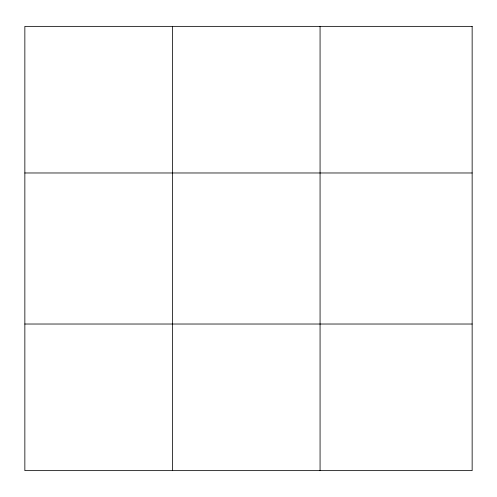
<?xml version="1.0" encoding="UTF-8"?>
<svg xmlns="http://www.w3.org/2000/svg" width="497" height="497" viewBox="0 0 497 497"><rect width="100%" height="100%" fill="white"/><g stroke="black" fill="none" stroke-linecap="round" stroke-linejoin="round"><path stroke-width="0.75" d="M172.459 26.366L172.459 470.634M320.068 26.366L320.068 470.634M24.85 172.975L472.15 172.975M24.85 324.025L472.15 324.025M472.15 26.366L472.15 470.634L24.85 470.634L24.85 26.366L472.15 26.366"/></g></svg>
